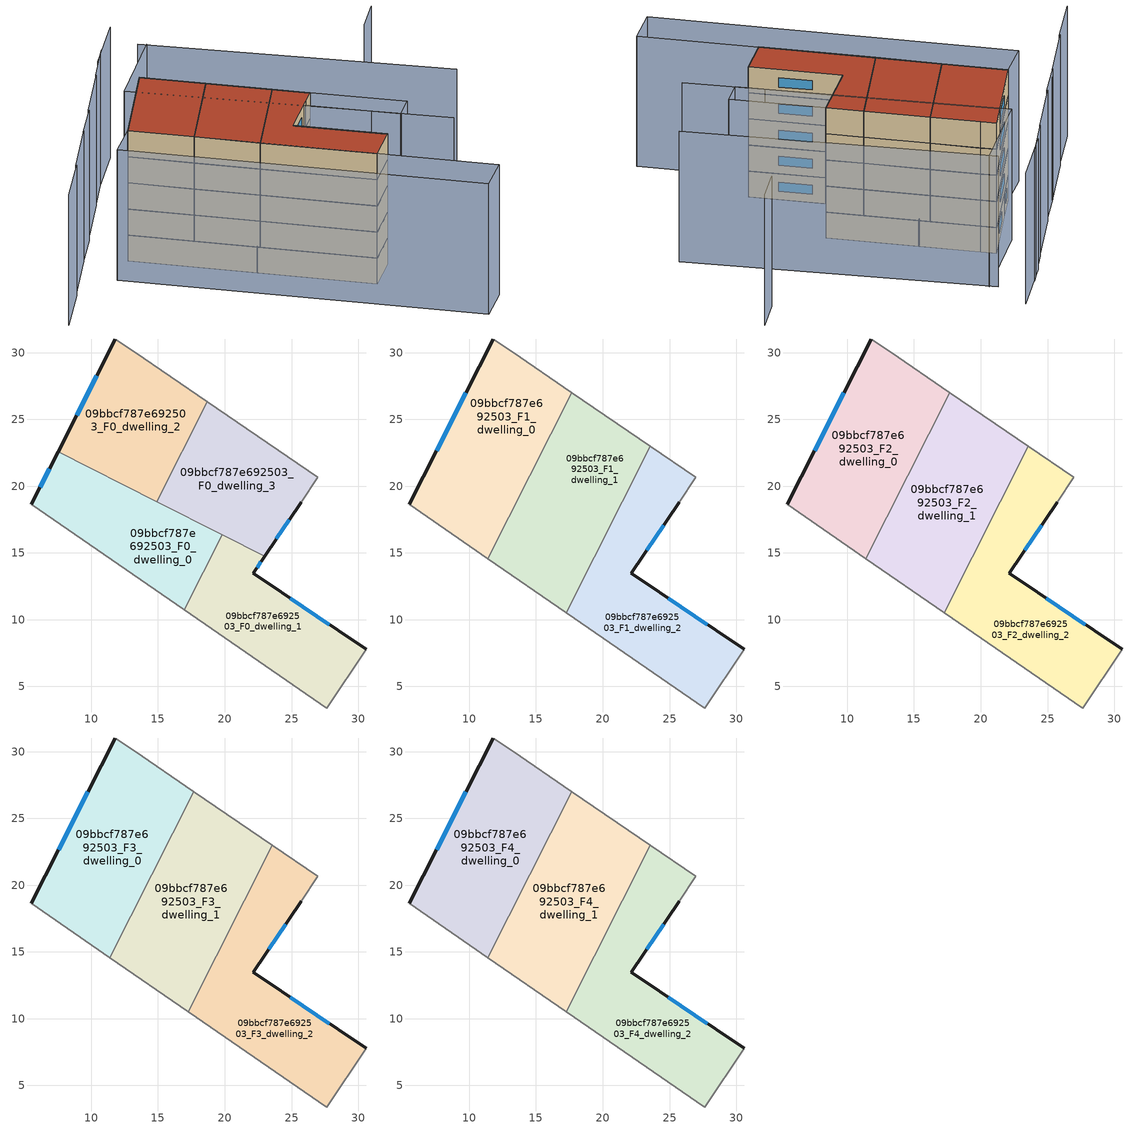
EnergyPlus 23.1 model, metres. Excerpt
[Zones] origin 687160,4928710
09bbcf787e692503_F0_dwelling_0
 floor ground (EU_floor_Construction): 16.97,10.73 19.82,16.34 7.51,22.58 5.51,18.63 z0
 wall outside (EU_wall_Construction): 5.51,18.63 7.51,22.58 z0:3
 wall to 09bbcf787e692503_F0_dwelling_1 (EU_wall_Construction): 19.82,16.34 16.97,10.73 z0:3
 wall adiabatic (EU_wall_Construction): 16.97,10.73 5.51,18.63 z0:3
 wall to 09bbcf787e692503_F0_dwelling_2 (EU_wall_Construction): 7.51,22.58 14.89,18.84 z0:3
 wall to 09bbcf787e692503_F0_dwelling_3 (EU_wall_Construction): 14.89,18.84 19.82,16.34 z0:3
 window (EU_Window_Construction): 6.16,19.92 6.86,21.3 z0.98:2.02
09bbcf787e692503_F0_dwelling_1
 floor ground (EU_floor_Construction): 27.63,3.38 30.59,7.78 22.14,13.47 22.99,14.73 19.82,16.34 16.97,10.73 z0
 wall outside (EU_wall_Construction): 22.99,14.73 22.14,13.47 30.59,7.78 z0:3
 wall adiabatic (EU_wall_Construction): 30.59,7.78 27.63,3.38 16.97,10.73 z0:3
 wall to 09bbcf787e692503_F0_dwelling_3 (EU_wall_Construction): 19.82,16.34 22.99,14.73 z0:3
 window (EU_Window_Construction): 22.72,14.32 22.42,13.88 / 24.89,11.62 27.84,9.63 z0.98:2.02
09bbcf787e692503_F0_dwelling_2
 floor ground (EU_floor_Construction): 14.89,18.84 18.68,26.33 13.21,30.07 11.78,31.02 7.51,22.58 z0
 wall outside (EU_wall_Construction): 7.51,22.58 11.78,31.02 z0:3
 wall adiabatic (EU_wall_Construction): 11.78,31.02 13.21,30.07 18.68,26.33 z0:3
 wall to 09bbcf787e692503_F0_dwelling_3 (EU_wall_Construction): 18.68,26.33 14.89,18.84 z0:3
 window (EU_Window_Construction): 8.9,25.33 10.39,28.28 z0.98:2.02
09bbcf787e692503_F0_dwelling_3
 floor ground (EU_floor_Construction): 22.99,14.73 25.71,18.78 26.96,20.66 18.68,26.33 14.89,18.84 z0
 wall outside (EU_wall_Construction): 25.71,18.78 22.99,14.73 z0:3
 wall adiabatic (EU_wall_Construction): 18.68,26.33 26.96,20.66 25.71,18.78 z0:3
 window (EU_Window_Construction): 24.83,17.47 23.88,16.05 z0.98:2.02
09bbcf787e692503_F1_dwelling_0
 floor to 09bbcf787e692503_F0_dwelling_2 (EU_floor_Construction): 13.83,19.38 17.69,27 13.21,30.07 11.78,31.02 7.51,22.58 z3
 floor to 09bbcf787e692503_F0_dwelling_0 (EU_floor_Construction): 11.39,14.58 13.83,19.38 7.51,22.58 5.51,18.63 z3
 wall outside (EU_wall_Construction): 5.51,18.63 11.78,31.02 z3:6
 wall adiabatic (EU_wall_Construction): 11.78,31.02 13.21,30.07 17.69,27 / 11.39,14.58 5.51,18.63 z3:6
 wall to 09bbcf787e692503_F1_dwelling_1 (EU_wall_Construction): 17.69,27 11.39,14.58 z3:6
 window (EU_Window_Construction): 7.55,22.66 9.74,26.99 z3.98:5.02
09bbcf787e692503_F1_dwelling_1
 floor to 09bbcf787e692503_F0_dwelling_0 (EU_floor_Construction): 16.97,10.73 19.82,16.34 13.83,19.38 11.39,14.58 z3
 floor to 09bbcf787e692503_F0_dwelling_3 (EU_floor_Construction): 20.13,16.18 23.57,22.98 18.68,26.33 14.89,18.84 z3
 floor to 09bbcf787e692503_F0_dwelling_2 (EU_floor_Construction): 14.89,18.84 18.68,26.33 17.69,27 13.83,19.38 z3
 floor to 09bbcf787e692503_F0_dwelling_1 (EU_floor_Construction): 17.27,10.53 20.13,16.18 19.82,16.34 16.97,10.73 z3
 wall adiabatic (EU_wall_Construction): 17.69,27 23.57,22.98 / 17.27,10.53 11.39,14.58 z3:6
 wall to 09bbcf787e692503_F1_dwelling_2 (EU_wall_Construction): 23.57,22.98 17.27,10.53 z3:6
09bbcf787e692503_F1_dwelling_2
 floor to 09bbcf787e692503_F0_dwelling_1 (EU_floor_Construction): 27.63,3.38 30.59,7.78 22.14,13.47 22.99,14.73 20.13,16.18 17.27,10.53 z3
 floor to 09bbcf787e692503_F0_dwelling_3 (EU_floor_Construction): 22.99,14.73 25.71,18.78 26.96,20.66 23.57,22.98 20.13,16.18 z3
 wall outside (EU_wall_Construction): 25.71,18.78 22.14,13.47 30.59,7.78 z3:6
 wall adiabatic (EU_wall_Construction): 30.59,7.78 27.63,3.38 17.27,10.53 / 23.57,22.98 26.96,20.66 25.71,18.78 z3:6
 window (EU_Window_Construction): 24.89,11.62 27.84,9.63 / 24.55,17.06 23.3,15.2 z3.98:5.02
09bbcf787e692503_F2_dwelling_0
 floor to 09bbcf787e692503_F1_dwelling_0 (EU_floor_Construction): 11.39,14.58 17.69,27 13.21,30.07 11.78,31.02 5.51,18.63 z6
 wall outside (EU_wall_Construction): 5.51,18.63 11.78,31.02 z6:9
 wall adiabatic (EU_wall_Construction): 11.78,31.02 13.21,30.07 17.69,27 / 11.39,14.58 5.51,18.63 z6:9
 wall to 09bbcf787e692503_F2_dwelling_1 (EU_wall_Construction): 17.69,27 11.39,14.58 z6:9
 window (EU_Window_Construction): 7.55,22.66 9.74,26.99 z6.98:8.02
09bbcf787e692503_F2_dwelling_1
 floor to 09bbcf787e692503_F1_dwelling_1 (EU_floor_Construction): 17.27,10.53 23.57,22.98 17.69,27 11.39,14.58 z6
 wall adiabatic (EU_wall_Construction): 17.69,27 23.57,22.98 / 17.27,10.53 11.39,14.58 z6:9
 wall to 09bbcf787e692503_F2_dwelling_2 (EU_wall_Construction): 23.57,22.98 17.27,10.53 z6:9
09bbcf787e692503_F2_dwelling_2
 floor to 09bbcf787e692503_F1_dwelling_2 (EU_floor_Construction): 27.63,3.38 30.59,7.78 22.14,13.47 25.71,18.78 26.96,20.66 23.57,22.98 17.27,10.53 z6
 wall outside (EU_wall_Construction): 25.71,18.78 22.14,13.47 30.59,7.78 z6:9
 wall adiabatic (EU_wall_Construction): 30.59,7.78 27.63,3.38 17.27,10.53 / 23.57,22.98 26.96,20.66 25.71,18.78 z6:9
 window (EU_Window_Construction): 24.89,11.62 27.84,9.63 / 24.55,17.06 23.3,15.2 z6.98:8.02
09bbcf787e692503_F3_dwelling_0
 floor to 09bbcf787e692503_F2_dwelling_0 (EU_floor_Construction): 11.39,14.58 17.69,27 13.21,30.07 11.78,31.02 5.51,18.63 z9
 wall outside (EU_wall_Construction): 5.51,18.63 11.78,31.02 z9:12
 wall adiabatic (EU_wall_Construction): 11.78,31.02 13.21,30.07 17.69,27 / 11.39,14.58 5.51,18.63 z9:12
 wall to 09bbcf787e692503_F3_dwelling_1 (EU_wall_Construction): 17.69,27 11.39,14.58 z9:12
 window (EU_Window_Construction): 7.55,22.66 9.74,26.99 z9.98:11.02
09bbcf787e692503_F3_dwelling_1
 floor to 09bbcf787e692503_F2_dwelling_1 (EU_floor_Construction): 17.27,10.53 23.57,22.98 17.69,27 11.39,14.58 z9
 wall adiabatic (EU_wall_Construction): 17.69,27 23.57,22.98 / 17.27,10.53 11.39,14.58 z9:12
 wall to 09bbcf787e692503_F3_dwelling_2 (EU_wall_Construction): 23.57,22.98 17.27,10.53 z9:12
09bbcf787e692503_F3_dwelling_2
 floor to 09bbcf787e692503_F2_dwelling_2 (EU_floor_Construction): 27.63,3.38 30.59,7.78 22.14,13.47 25.71,18.78 26.96,20.66 23.57,22.98 17.27,10.53 z9
 wall outside (EU_wall_Construction): 25.71,18.78 22.14,13.47 30.59,7.78 z9:12
 wall adiabatic (EU_wall_Construction): 30.59,7.78 27.63,3.38 17.27,10.53 / 23.57,22.98 26.96,20.66 25.71,18.78 z9:12
 window (EU_Window_Construction): 24.89,11.62 27.84,9.63 / 24.55,17.06 23.3,15.2 z9.98:11.02
09bbcf787e692503_F4_dwelling_0
 floor to 09bbcf787e692503_F3_dwelling_0 (EU_floor_Construction): 11.39,14.58 17.69,27 13.21,30.07 11.78,31.02 5.51,18.63 z12
 wall outside (EU_wall_Construction): 5.51,18.63 11.78,31.02 z12:15
 wall adiabatic (EU_wall_Construction): 11.78,31.02 13.21,30.07 17.69,27 / 11.39,14.58 5.51,18.63 z12:15
 wall to 09bbcf787e692503_F4_dwelling_1 (EU_wall_Construction): 17.69,27 11.39,14.58 z12:15
 window (EU_Window_Construction): 7.55,22.66 9.74,26.99 z12.98:14.02
 roof outside (EU_roof_Construction): 17.69,27 11.39,14.58 5.51,18.63 11.78,31.02 13.21,30.07 z15
09bbcf787e692503_F4_dwelling_1
 floor to 09bbcf787e692503_F3_dwelling_1 (EU_floor_Construction): 17.27,10.53 23.57,22.98 17.69,27 11.39,14.58 z12
 wall adiabatic (EU_wall_Construction): 17.69,27 23.57,22.98 / 17.27,10.53 11.39,14.58 z12:15
 wall to 09bbcf787e692503_F4_dwelling_2 (EU_wall_Construction): 23.57,22.98 17.27,10.53 z12:15
 roof outside (EU_roof_Construction): 23.57,22.98 17.27,10.53 11.39,14.58 17.69,27 z15
09bbcf787e692503_F4_dwelling_2
 floor to 09bbcf787e692503_F3_dwelling_2 (EU_floor_Construction): 27.63,3.38 30.59,7.78 22.14,13.47 25.71,18.78 26.96,20.66 23.57,22.98 17.27,10.53 z12
 wall outside (EU_wall_Construction): 25.71,18.78 22.14,13.47 30.59,7.78 z12:15
 wall adiabatic (EU_wall_Construction): 30.59,7.78 27.63,3.38 17.27,10.53 / 23.57,22.98 26.96,20.66 25.71,18.78 z12:15
 window (EU_Window_Construction): 24.89,11.62 27.84,9.63 / 24.55,17.06 23.3,15.2 z12.98:14.02
 roof outside (EU_roof_Construction): 26.96,20.66 25.71,18.78 22.14,13.47 30.59,7.78 27.63,3.38 17.27,10.53 23.57,22.98 z15
shading: -2.74,12.4 -6.35,5.64 / 1.23,20.38 -2.93,12.25 / 38.56,9.09 8.95,28.31 / 8.95,28.31 15.65,38.63 / 3.73,25.11 1.1,20.15 / 43.49,20.57 14.81,39.01 / 7.77,33.25 3.63,25.11 / 10.64,38.98 7.71,33.24 / 41.24,39.07 38.76,34.91 / 13.68,44.1 9.21,36.39 / 5.51,18.63 38.5,-3.93 / 38.5,-3.93 35.64,-8.11 / 35.64,-8.11 2.65,14.45 / 2.65,14.45 5.51,18.63 / 26.96,20.66 35.63,14.83 / 35.63,14.83 33.8,12.12 / 33.8,12.12 25.14,17.95 / 25.14,17.95 26.96,20.66 z0:15
[Building]
EU S2 Campaign: North Axis=0; Terrain=City; Solar Distribution=FullExterior
[Site:Location]
Bologna: Latitude=44.5; Longitude=11.25; Time Zone=1; Elevation=37
[SizingPeriod:WeatherFileDays]
AnnualSizingPeriod: Begin Month=1; Begin Day of Month=1; End Month=12; End Day of Month=31; Day of Week for Start Day=Monday; Use Weather File Daylight Saving Period=No; Use Weather File Rain and Snow Indicators=No
[MATERIAL]
EU_InternalMass_Material: Roughness=MediumRough; Thickness=0.1; Conductivity=1; Density=1800; Specific Heat=900; Thermal Absorptance=0.9; Solar Absorptance=0.7; Visible Absorptance=0.7
[MATERIAL:NOMASS] Roughness=MediumRough; Thermal Absorptance=0.9; Solar Absorptance=0.7; Visible Absorptance=0.7
Name | Thermal Resistance
EU_wall_NoMass | 0.905828
EU_roof_NoMass | 0.37593
EU_floor_NoMass | 0.67114
[WINDOWMATERIAL:SIMPLEGLAZINGSYSTEM]
EU_Window_SimpleGlazing: UFactor=4.52486; Solar Heat Gain Coefficient=0.85; Visible Transmittance=0.85
[CONSTRUCTION]
EU_wall_Construction: EU_wall_NoMass
EU_roof_Construction: EU_roof_NoMass
EU_floor_Construction: EU_floor_NoMass
EU_InternalMass_Construction: EU_InternalMass_Material
EU_Window_Construction: EU_Window_SimpleGlazing
[ZONE] Type=1; Multiplier=1; Ceiling Height=autocalculate; Floor Area=autocalculate; Part of Total Floor Area=Yes
Name | Volume
09bbcf787e692503_F0_dwelling_0 | 221.758
09bbcf787e692503_F1_dwelling_0; 09bbcf787e692503_F2_dwelling_0; 09bbcf787e692503_F3_dwelling_0; 09bbcf787e692503_F4_dwelling_0 | 295.678
09bbcf787e692503_F0_dwelling_1 | 221.734
09bbcf787e692503_F1_dwelling_1; 09bbcf787e692503_F2_dwelling_1; 09bbcf787e692503_F3_dwelling_1; 09bbcf787e692503_F4_dwelling_1 | 295.675
09bbcf787e692503_F0_dwelling_2 | 221.772
09bbcf787e692503_F1_dwelling_2; 09bbcf787e692503_F2_dwelling_2; 09bbcf787e692503_F3_dwelling_2; 09bbcf787e692503_F4_dwelling_2 | 295.666
09bbcf787e692503_F0_dwelling_3 | 221.744
[INTERNALMASS] Construction=EU_InternalMass_Construction
Name | Zone or ZoneList | Surface Area
09bbcf787e692503_F0_dwelling_0_EU_InternalMass | 09bbcf787e692503_F0_dwelling_0 | 73.9195
09bbcf787e692503_F0_dwelling_1_EU_InternalMass | 09bbcf787e692503_F0_dwelling_1 | 73.9112
09bbcf787e692503_F0_dwelling_2_EU_InternalMass | 09bbcf787e692503_F0_dwelling_2 | 73.9241
09bbcf787e692503_F0_dwelling_3_EU_InternalMass | 09bbcf787e692503_F0_dwelling_3 | 73.9148
09bbcf787e692503_F1_dwelling_0_EU_InternalMass | 09bbcf787e692503_F1_dwelling_0 | 98.5592
09bbcf787e692503_F1_dwelling_1_EU_InternalMass | 09bbcf787e692503_F1_dwelling_1 | 98.5586
09bbcf787e692503_F1_dwelling_2_EU_InternalMass | 09bbcf787e692503_F1_dwelling_2 | 98.5549
09bbcf787e692503_F2_dwelling_0_EU_InternalMass | 09bbcf787e692503_F2_dwelling_0 | 98.5592
09bbcf787e692503_F2_dwelling_1_EU_InternalMass | 09bbcf787e692503_F2_dwelling_1 | 98.5586
09bbcf787e692503_F2_dwelling_2_EU_InternalMass | 09bbcf787e692503_F2_dwelling_2 | 98.5549
09bbcf787e692503_F3_dwelling_0_EU_InternalMass | 09bbcf787e692503_F3_dwelling_0 | 98.5592
09bbcf787e692503_F3_dwelling_1_EU_InternalMass | 09bbcf787e692503_F3_dwelling_1 | 98.5586
09bbcf787e692503_F3_dwelling_2_EU_InternalMass | 09bbcf787e692503_F3_dwelling_2 | 98.5549
09bbcf787e692503_F4_dwelling_0_EU_InternalMass | 09bbcf787e692503_F4_dwelling_0 | 98.5592
09bbcf787e692503_F4_dwelling_1_EU_InternalMass | 09bbcf787e692503_F4_dwelling_1 | 98.5586
09bbcf787e692503_F4_dwelling_2_EU_InternalMass | 09bbcf787e692503_F4_dwelling_2 | 98.5549
[OTHEREQUIPMENT] Fuel Type=Electricity; Design Level Calculation Method=Watts/Area; Power per Zone Floor Area=1; Fraction Latent=0; Fraction Radiant=0; Fraction Lost=0; Carbon Dioxide Generation Rate=0; EndUse Subcategory=EU_Step8_InternalGains
Name | Zone or ZoneList or Space or SpaceList | Schedule
EU_Step8_InternalGain_09bbcf787e692503_F0_dwelling_0_f000 | 09bbcf787e692503_F0_dwelling_0 | EU_Step8_GainSchedule_09bbcf787e692503_F0_dwelling_0_f000
EU_Step8_InternalGain_09bbcf787e692503_F0_dwelling_1_f000 | 09bbcf787e692503_F0_dwelling_1 | EU_Step8_GainSchedule_09bbcf787e692503_F0_dwelling_1_f000
EU_Step8_InternalGain_09bbcf787e692503_F0_dwelling_2_f000 | 09bbcf787e692503_F0_dwelling_2 | EU_Step8_GainSchedule_09bbcf787e692503_F0_dwelling_2_f000
EU_Step8_InternalGain_09bbcf787e692503_F0_dwelling_3_f000 | 09bbcf787e692503_F0_dwelling_3 | EU_Step8_GainSchedule_09bbcf787e692503_F0_dwelling_3_f000
EU_Step8_InternalGain_09bbcf787e692503_F1_dwelling_0_f000 | 09bbcf787e692503_F1_dwelling_0 | EU_Step8_GainSchedule_09bbcf787e692503_F1_dwelling_0_f000
EU_Step8_InternalGain_09bbcf787e692503_F1_dwelling_1_f000 | 09bbcf787e692503_F1_dwelling_1 | EU_Step8_GainSchedule_09bbcf787e692503_F1_dwelling_1_f000
EU_Step8_InternalGain_09bbcf787e692503_F1_dwelling_2_f000 | 09bbcf787e692503_F1_dwelling_2 | EU_Step8_GainSchedule_09bbcf787e692503_F1_dwelling_2_f000
EU_Step8_InternalGain_09bbcf787e692503_F2_dwelling_0_f000 | 09bbcf787e692503_F2_dwelling_0 | EU_Step8_GainSchedule_09bbcf787e692503_F2_dwelling_0_f000
EU_Step8_InternalGain_09bbcf787e692503_F2_dwelling_1_f000 | 09bbcf787e692503_F2_dwelling_1 | EU_Step8_GainSchedule_09bbcf787e692503_F2_dwelling_1_f000
EU_Step8_InternalGain_09bbcf787e692503_F2_dwelling_2_f000 | 09bbcf787e692503_F2_dwelling_2 | EU_Step8_GainSchedule_09bbcf787e692503_F2_dwelling_2_f000
EU_Step8_InternalGain_09bbcf787e692503_F3_dwelling_0_f000 | 09bbcf787e692503_F3_dwelling_0 | EU_Step8_GainSchedule_09bbcf787e692503_F3_dwelling_0_f000
EU_Step8_InternalGain_09bbcf787e692503_F3_dwelling_1_f000 | 09bbcf787e692503_F3_dwelling_1 | EU_Step8_GainSchedule_09bbcf787e692503_F3_dwelling_1_f000
EU_Step8_InternalGain_09bbcf787e692503_F3_dwelling_2_f000 | 09bbcf787e692503_F3_dwelling_2 | EU_Step8_GainSchedule_09bbcf787e692503_F3_dwelling_2_f000
EU_Step8_InternalGain_09bbcf787e692503_F4_dwelling_0_f000 | 09bbcf787e692503_F4_dwelling_0 | EU_Step8_GainSchedule_09bbcf787e692503_F4_dwelling_0_f000
EU_Step8_InternalGain_09bbcf787e692503_F4_dwelling_1_f000 | 09bbcf787e692503_F4_dwelling_1 | EU_Step8_GainSchedule_09bbcf787e692503_F4_dwelling_1_f000
EU_Step8_InternalGain_09bbcf787e692503_F4_dwelling_2_f000 | 09bbcf787e692503_F4_dwelling_2 | EU_Step8_GainSchedule_09bbcf787e692503_F4_dwelling_2_f000
[ZONEVENTILATION:DESIGNFLOWRATE] Schedule=EU_AlwaysOn; Design Flow Rate Calculation Method=AirChanges/Hour; Air Changes per Hour=0.73129; Ventilation Type=Natural; Fan Pressure Rise=0; Fan Total Efficiency=1; Constant Term Coefficient=1; Temperature Term Coefficient=0; Velocity Term Coefficient=0; Velocity Squared Term Coefficient=0; Minimum Indoor Temperature=-100; Maximum Indoor Temperature=100; Delta Temperature=-100; Minimum Outdoor Temperature=-100; Maximum Outdoor Temperature=100; Maximum Wind Speed=40
Name | Zone or ZoneList or Space or SpaceList
EU_ConstantAir_09bbcf787e692503_F0_dwelling_0 | 09bbcf787e692503_F0_dwelling_0
EU_ConstantAir_09bbcf787e692503_F0_dwelling_1 | 09bbcf787e692503_F0_dwelling_1
EU_ConstantAir_09bbcf787e692503_F0_dwelling_2 | 09bbcf787e692503_F0_dwelling_2
EU_ConstantAir_09bbcf787e692503_F0_dwelling_3 | 09bbcf787e692503_F0_dwelling_3
EU_ConstantAir_09bbcf787e692503_F1_dwelling_0 | 09bbcf787e692503_F1_dwelling_0
EU_ConstantAir_09bbcf787e692503_F1_dwelling_1 | 09bbcf787e692503_F1_dwelling_1
EU_ConstantAir_09bbcf787e692503_F1_dwelling_2 | 09bbcf787e692503_F1_dwelling_2
EU_ConstantAir_09bbcf787e692503_F2_dwelling_0 | 09bbcf787e692503_F2_dwelling_0
EU_ConstantAir_09bbcf787e692503_F2_dwelling_1 | 09bbcf787e692503_F2_dwelling_1
EU_ConstantAir_09bbcf787e692503_F2_dwelling_2 | 09bbcf787e692503_F2_dwelling_2
EU_ConstantAir_09bbcf787e692503_F3_dwelling_0 | 09bbcf787e692503_F3_dwelling_0
EU_ConstantAir_09bbcf787e692503_F3_dwelling_1 | 09bbcf787e692503_F3_dwelling_1
EU_ConstantAir_09bbcf787e692503_F3_dwelling_2 | 09bbcf787e692503_F3_dwelling_2
EU_ConstantAir_09bbcf787e692503_F4_dwelling_0 | 09bbcf787e692503_F4_dwelling_0
EU_ConstantAir_09bbcf787e692503_F4_dwelling_1 | 09bbcf787e692503_F4_dwelling_1
EU_ConstantAir_09bbcf787e692503_F4_dwelling_2 | 09bbcf787e692503_F4_dwelling_2
[HVACTEMPLATE:THERMOSTAT] Constant Heating Setpoint=20; Constant Cooling Setpoint=50
EU_HeatOnly_09bbcf787e692503_F0_dwelling_0; EU_HeatOnly_09bbcf787e692503_F0_dwelling_1; EU_HeatOnly_09bbcf787e692503_F0_dwelling_2; EU_HeatOnly_09bbcf787e692503_F0_dwelling_3; EU_HeatOnly_09bbcf787e692503_F1_dwelling_0; EU_HeatOnly_09bbcf787e692503_F1_dwelling_1; EU_HeatOnly_09bbcf787e692503_F1_dwelling_2; EU_HeatOnly_09bbcf787e692503_F2_dwelling_0; EU_HeatOnly_09bbcf787e692503_F2_dwelling_1; EU_HeatOnly_09bbcf787e692503_F2_dwelling_2; EU_HeatOnly_09bbcf787e692503_F3_dwelling_0; EU_HeatOnly_09bbcf787e692503_F3_dwelling_1; EU_HeatOnly_09bbcf787e692503_F3_dwelling_2; EU_HeatOnly_09bbcf787e692503_F4_dwelling_0; EU_HeatOnly_09bbcf787e692503_F4_dwelling_1; EU_HeatOnly_09bbcf787e692503_F4_dwelling_2
[HVACTEMPLATE:ZONE:IDEALLOADSAIRSYSTEM] System Availability Schedule=EU_AlwaysOn; Maximum Heating Supply Air Temperature=50; Minimum Cooling Supply Air Temperature=13; Maximum Heating Supply Air Humidity Ratio=0.0156; Minimum Cooling Supply Air Humidity Ratio=0.0077; Heating Limit=NoLimit; Cooling Limit=NoLimit; Heating Availability Schedule=EU_AlwaysOn; Cooling Availability Schedule=EU_CoolingOff; Dehumidification Control Type=ConstantSensibleHeatRatio; Cooling Sensible Heat Ratio=0.7; Dehumidification Setpoint=60; Humidification Control Type=None; Humidification Setpoint=30; Outdoor Air Method=None; Outdoor Air Flow Rate per Person=0.00944; Outdoor Air Flow Rate per Zone Floor Area=0; Outdoor Air Flow Rate per Zone=0; Demand Controlled Ventilation Type=None; Outdoor Air Economizer Type=NoEconomizer; Heat Recovery Type=None; Sensible Heat Recovery Effectiveness=0.7; Latent Heat Recovery Effectiveness=0.65
Name | Template Thermostat
09bbcf787e692503_F0_dwelling_0 | EU_HeatOnly_09bbcf787e692503_F0_dwelling_0
09bbcf787e692503_F0_dwelling_1 | EU_HeatOnly_09bbcf787e692503_F0_dwelling_1
09bbcf787e692503_F0_dwelling_2 | EU_HeatOnly_09bbcf787e692503_F0_dwelling_2
09bbcf787e692503_F0_dwelling_3 | EU_HeatOnly_09bbcf787e692503_F0_dwelling_3
09bbcf787e692503_F1_dwelling_0 | EU_HeatOnly_09bbcf787e692503_F1_dwelling_0
09bbcf787e692503_F1_dwelling_1 | EU_HeatOnly_09bbcf787e692503_F1_dwelling_1
09bbcf787e692503_F1_dwelling_2 | EU_HeatOnly_09bbcf787e692503_F1_dwelling_2
09bbcf787e692503_F2_dwelling_0 | EU_HeatOnly_09bbcf787e692503_F2_dwelling_0
09bbcf787e692503_F2_dwelling_1 | EU_HeatOnly_09bbcf787e692503_F2_dwelling_1
09bbcf787e692503_F2_dwelling_2 | EU_HeatOnly_09bbcf787e692503_F2_dwelling_2
09bbcf787e692503_F3_dwelling_0 | EU_HeatOnly_09bbcf787e692503_F3_dwelling_0
09bbcf787e692503_F3_dwelling_1 | EU_HeatOnly_09bbcf787e692503_F3_dwelling_1
09bbcf787e692503_F3_dwelling_2 | EU_HeatOnly_09bbcf787e692503_F3_dwelling_2
09bbcf787e692503_F4_dwelling_0 | EU_HeatOnly_09bbcf787e692503_F4_dwelling_0
09bbcf787e692503_F4_dwelling_1 | EU_HeatOnly_09bbcf787e692503_F4_dwelling_1
09bbcf787e692503_F4_dwelling_2 | EU_HeatOnly_09bbcf787e692503_F4_dwelling_2
[SIZING:ZONE] Zone Cooling Design Supply Air Temperature Input Method=SupplyAirTemperature; Zone Cooling Design Supply Air Temperature=13; Zone Heating Design Supply Air Temperature Input Method=SupplyAirTemperature; Zone Heating Design Supply Air Temperature=50; Zone Cooling Design Supply Air Humidity Ratio=0.008; Zone Heating Design Supply Air Humidity Ratio=0.008; Cooling Design Air Flow Method=DesignDay; Cooling Design Air Flow Rate=0; Cooling Minimum Air Flow per Zone Floor Area=0.000762; Cooling Minimum Air Flow=0; Cooling Minimum Air Flow Fraction=0.2; Heating Design Air Flow Method=DesignDay; Heating Design Air Flow Rate=0; Heating Maximum Air Flow per Zone Floor Area=0.002032; Heating Maximum Air Flow=0.141576; Heating Maximum Air Flow Fraction=0.3; Account for Dedicated Outdoor Air System=No; Dedicated Outdoor Air System Control Strategy=NeutralSupplyAir; Dedicated Outdoor Air Low Setpoint Temperature for Design=autosize; Dedicated Outdoor Air High Setpoint Temperature for Design=autosize; Zone Load Sizing Method=Sensible Load Only No Latent Load; Zone Latent Cooling Design Supply Air Humidity Ratio Input Method=HumidityRatioDifference; Zone Cooling Design Supply Air Humidity Ratio Difference=0.005; Zone Latent Heating Design Supply Air Humidity Ratio Input Method=HumidityRatioDifference; Zone Humidification Design Supply Air Humidity Ratio Difference=0.005
09bbcf787e692503_F0_dwelling_0; 09bbcf787e692503_F0_dwelling_1; 09bbcf787e692503_F0_dwelling_2; 09bbcf787e692503_F0_dwelling_3; 09bbcf787e692503_F1_dwelling_0; 09bbcf787e692503_F1_dwelling_1; 09bbcf787e692503_F1_dwelling_2; 09bbcf787e692503_F2_dwelling_0; 09bbcf787e692503_F2_dwelling_1; 09bbcf787e692503_F2_dwelling_2; 09bbcf787e692503_F3_dwelling_0; 09bbcf787e692503_F3_dwelling_1; 09bbcf787e692503_F3_dwelling_2; 09bbcf787e692503_F4_dwelling_0; 09bbcf787e692503_F4_dwelling_1; 09bbcf787e692503_F4_dwelling_2
[SCHEDULE:CONSTANT]
Name | Hourly Value
EU_AlwaysOn | 1
EU_CoolingOff | 0
[SCHEDULE:FILE] Column Number=1; Rows to Skip at Top=0; Number of Hours of Data=8760; Column Separator=Comma; Interpolate to Timestep=No; Minutes per Item=60; Adjust Schedule for Daylight Savings=Yes
Name | File
EU_Step8_GainSchedule_09bbcf787e692503_F0_dwelling_0_f000 | ../../schedules/09bbcf787e692503/09bbcf787e692503_F0_dwelling_0_f000_gain.csv
EU_Step8_GainSchedule_09bbcf787e692503_F0_dwelling_1_f000 | ../../schedules/09bbcf787e692503/09bbcf787e692503_F0_dwelling_1_f000_gain.csv
EU_Step8_GainSchedule_09bbcf787e692503_F0_dwelling_2_f000 | ../../schedules/09bbcf787e692503/09bbcf787e692503_F0_dwelling_2_f000_gain.csv
EU_Step8_GainSchedule_09bbcf787e692503_F0_dwelling_3_f000 | ../../schedules/09bbcf787e692503/09bbcf787e692503_F0_dwelling_3_f000_gain.csv
EU_Step8_GainSchedule_09bbcf787e692503_F1_dwelling_0_f000 | ../../schedules/09bbcf787e692503/09bbcf787e692503_F1_dwelling_0_f000_gain.csv
EU_Step8_GainSchedule_09bbcf787e692503_F1_dwelling_1_f000 | ../../schedules/09bbcf787e692503/09bbcf787e692503_F1_dwelling_1_f000_gain.csv
EU_Step8_GainSchedule_09bbcf787e692503_F1_dwelling_2_f000 | ../../schedules/09bbcf787e692503/09bbcf787e692503_F1_dwelling_2_f000_gain.csv
EU_Step8_GainSchedule_09bbcf787e692503_F2_dwelling_0_f000 | ../../schedules/09bbcf787e692503/09bbcf787e692503_F2_dwelling_0_f000_gain.csv
EU_Step8_GainSchedule_09bbcf787e692503_F2_dwelling_1_f000 | ../../schedules/09bbcf787e692503/09bbcf787e692503_F2_dwelling_1_f000_gain.csv
EU_Step8_GainSchedule_09bbcf787e692503_F2_dwelling_2_f000 | ../../schedules/09bbcf787e692503/09bbcf787e692503_F2_dwelling_2_f000_gain.csv
EU_Step8_GainSchedule_09bbcf787e692503_F3_dwelling_0_f000 | ../../schedules/09bbcf787e692503/09bbcf787e692503_F3_dwelling_0_f000_gain.csv
EU_Step8_GainSchedule_09bbcf787e692503_F3_dwelling_1_f000 | ../../schedules/09bbcf787e692503/09bbcf787e692503_F3_dwelling_1_f000_gain.csv
EU_Step8_GainSchedule_09bbcf787e692503_F3_dwelling_2_f000 | ../../schedules/09bbcf787e692503/09bbcf787e692503_F3_dwelling_2_f000_gain.csv
EU_Step8_GainSchedule_09bbcf787e692503_F4_dwelling_0_f000 | ../../schedules/09bbcf787e692503/09bbcf787e692503_F4_dwelling_0_f000_gain.csv
EU_Step8_GainSchedule_09bbcf787e692503_F4_dwelling_1_f000 | ../../schedules/09bbcf787e692503/09bbcf787e692503_F4_dwelling_1_f000_gain.csv
EU_Step8_GainSchedule_09bbcf787e692503_F4_dwelling_2_f000 | ../../schedules/09bbcf787e692503/09bbcf787e692503_F4_dwelling_2_f000_gain.csv
